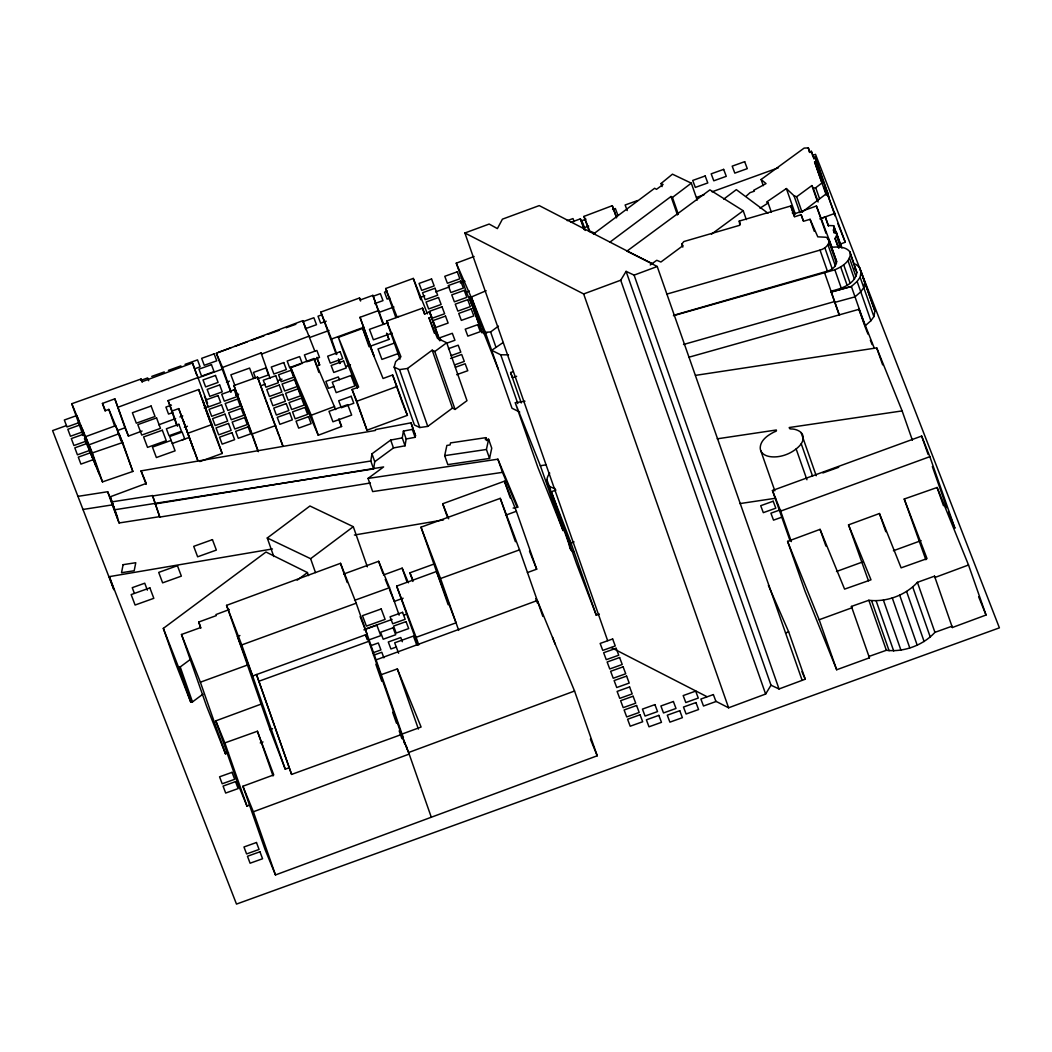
<?xml version="1.0" encoding="UTF-8"?>
<svg xmlns="http://www.w3.org/2000/svg" width="1052" height="1052" viewBox="0 0 1052 1052"><rect width="100%" height="100%" fill="white"/><g stroke="black" fill="none" stroke-linecap="round" stroke-linejoin="round"><path stroke-width="1.5" d="M666.942 294.073L820.034 250.1C824.505 248.903 829.068 245.405 829.239 240.448L826.425 237.279L817.785 236.831L810.079 219.303L803.452 221.275L801.164 214.7L794.51 216.791L790.802 205.968L739.254 221.065L739.858 225.246L683.853 241.552L681.762 244.09L682.814 247.089M674.135 315.179L827.411 271.153C831.882 269.956 836.445 266.472 836.616 261.501L829.239 240.448M113.445 505.946L114.497 509.799L373.578 468.903L370.804 461L371.974 453.82L390.687 440.052L402.272 437.895L403.416 431.083L412.331 429.413L412.752 427.783L410.99 422.825L375.525 429.584L375.38 430.452L141.047 470.888L146.136 484.354M373.578 468.903L374.749 461.71L371.974 453.82M374.749 461.71L393.461 447.942L405.033 445.798L406.177 438.986L403.416 431.083M839.049 314.574L831.146 292.009L851.384 286.486L857.117 281.423L860.141 277.268L861.141 271.679L859.366 267.247L855.565 264.091M793.445 214.24L816.431 206.008L831.948 247.233C838.22 246.799 845.584 246.418 849.937 251.849L856.867 272.56C854.934 284.487 841.1 288.721 831.027 291.154L831.146 292.009L851.384 286.486L865.152 325.818L870.885 320.755L873.91 316.599L874.909 311.011L861.141 271.679M370.409 482.986L159.812 517.084L152.527 495.571L111.736 501.896L110.315 496.768L146.281 483.407L141.047 470.888M159.812 517.084L152.527 495.571M485.827 437.658L485.393 439.71L488.615 439.249L491.744 448.191L489.548 458.435L447.823 464.616L444.68 455.661L446.876 445.43L450.072 444.957L450.519 442.905L485.827 437.658L486.866 440.643M838.26 247.628L835.051 238.488L837.103 234.346L836.353 232.36L833.894 232.571L833.697 225.707L828.305 225.522L825.294 216.936L820.77 218.592M489.548 458.435L486.418 449.48L488.615 439.249M406.177 438.986L415.106 437.303L415.514 435.673L410.99 422.825M673.412 315.705L834.854 269.799C841.626 266.827 849.503 262.264 850.424 254.137L849.937 251.849M431.662 316.915L429.006 317.901L437.5 338.389L446.705 342.755L466.983 400.68L455.069 409.438L452.465 408.084L427.769 426.389L419.801 427.533L414.422 425.008L394.145 367.095L395.644 361.664L400.943 356.773L386.649 321.084L422.536 308.157L424.64 314.035L429.505 311.786L439.657 339.783M657.224 266.511L539.242 205.6L502.422 219.158L497.386 228.6L489.167 224.05L464.879 232.992L583.663 293.955L620.706 280.213L626.098 271.377L634.106 275.124L657.224 266.511L802.15 680.355L779.032 688.968L771.011 685.207L626.098 271.377M715.544 701.105L728.589 707.799L765.632 694.044L771.011 685.207M746.407 195.948L750.089 192.621L754.389 191.188L753.653 190.346L766.04 183.6L761.109 179.498L804.136 148.095L808.344 147.911L809.974 152.553M904.233 499.016L927.022 558.625L901.117 567.856L879.433 513.521L848.53 524.869L870.99 579.81L844.585 589.12L820.073 529.353L787.593 541.385L805.109 591.408L836.682 669.756L869.439 657.816L851.423 606.425L868.847 600.271C886.323 602.375 905.562 595.314 917.41 582.321L934.531 576.167L952.362 627.518L986.04 615.025L968.524 565.003L937.108 487.497L904.233 499.016L925.839 559.73M869.439 657.816L868.939 656.448L886.363 650.281C903.839 652.385 923.077 645.336 934.926 632.344L952.047 626.19L952.362 627.518M771.379 212.307L768.131 203.023L766.579 202.063L786.37 188.558L793.984 195.711L796.653 196.763L811.868 185.573L813.235 188.058L815.721 187.756L821.98 182.956L814.603 161.876L816.247 161.219L815.155 156.958L813.722 157.603L811.329 151.291L809.33 152.053L808.344 147.911M802.255 212.017L827.122 193.147L845.269 242.236L840.693 243.919M609.989 242.091L671.005 196.514L672.438 197.434L691.309 183.166L697.213 200.064M273.757 556.508L267.274 537.993L309.945 505.999L353.301 526.697L367.345 566.818M723.75 199.091L736.334 189.649L767.934 213.201M267.274 537.993L310.616 558.691L353.301 526.697M593.433 234.017L654.633 188.269L656.501 189.321L663.102 184.481L661.011 183.535L672.452 174.172L691.309 183.166M486.129 290.72L471.322 297.019L485.327 332.314L490.613 331.959L498.438 326.12M202.918 694.162L192.477 701.908L190.609 701.776L175.579 663.352L163.323 628.386L265.985 552.024L307.434 572.564L308.499 575.602M394.145 367.095L399.523 369.607L407.479 368.476L432.188 350.171L434.792 351.526L455.069 409.438M163.323 628.386L178.367 666.81L180.221 666.942L190.675 659.196M297.19 580.165L307.434 572.564M516.953 506.893L502.501 472.348L372.658 491.586L368.042 478.423L383.612 466.93L155.196 503.921M711.481 234.188L743.225 210.755L746.328 219.605M434.792 351.526L446.705 342.755M650.267 264.972L656.764 260.291L660.893 262.027L682.985 245.642L681.762 244.09M760.004 208.165L768.131 203.023M826.175 193.2L827.622 192.555L815.155 156.958M498.24 369.173L484.222 333.878L487.194 332.616M599.311 614.026L596.313 615.302L571.052 543.161L574.05 541.898M474.084 256.504L456.266 263.171L470.888 296.559L469.31 297.203L482.013 332.682L485.038 331.419M367.174 639.511L365.544 634.869L367.095 634.251L360.1 616.538M589.291 231.65L583.965 216.41L612.277 205.679L616.538 217.212M230.835 392.159L216.344 353.288L302.818 320.663L314.85 351.21M216.344 353.288L222.551 367.45L261.08 352.92L261.58 354.051L309.512 335.969M226.482 382.244L229.389 381.153M235.687 395.289L238.686 394.158M260.909 385.768L265.328 384.098M277.583 380.798L281.975 379.141M316.626 366.07L319.65 364.926L316.994 357.299M456.266 263.171L466.404 292.127L469.376 291.023M338.889 418.814L341.584 426.507L318.256 435.252L297.677 387.281L290.668 367.266L313.996 358.535L335.667 409.583M290.668 367.266L311.247 415.238L334.589 406.493M229.323 609.542L215.923 614.565L216.344 615.591L198.749 622.021L200.551 627.597L181.483 634.487L206.547 706.089L225.444 753.811L228.508 752.693M785.555 632.975L788.645 631.805L805.24 679.197L802.15 680.355M83.161 435.659L71.786 403.731L141.06 379.009L142.178 381.679L192.49 362.993L207.573 403.258M105.108 411.043L102.439 403.429L114.826 398.826L128.449 436.093L142.086 431.031M88.894 449.349L102.504 481.882L132.841 471.454L122.703 442.498L108.843 409.399L105.463 410.648L102.439 403.429M118.297 407.137L198.499 377.352M117.666 430.492L124.964 427.783L128.449 436.093M158.799 424.811L175.645 418.565M179.918 416.973L182.759 415.921M204.167 407.966L208.651 406.309M380.061 675.095L397.34 668.927L421.089 727.037L401.417 734.283L408.623 752.509L574.55 691.019L597.234 755.783L275.479 874.948L265.025 849.437L242.907 786.252L273.744 774.89L257.411 731.245L224.839 742.909L215.831 720.844L261.711 703.893M242.907 786.252L253.361 811.763L409.189 754.087L401.443 734.52L291.601 774.417L256.517 674.569L291.601 774.417M968.524 565.003L934.847 577.509L934.531 576.167M571.144 222.274L580.375 218.855L585.188 230.467M289.142 767.763L285.25 769.183L270.075 729.628L226.561 605.36L340.493 563.32L356.207 603.19L403.416 737.991M239.895 635.526L237.436 636.434L252.611 675.989L367.095 634.251M375.906 659.946L537.322 600.508L574.55 691.019M270.075 729.628L272.534 728.72M338.389 337.363L362.651 328.434L383.06 378.496L392.62 374.972L407.413 415.33L367.003 430.202L352.065 389.477L358.653 387.057L338.389 337.363L348.528 366.32L357.43 388.149M819.85 218.882L835.13 213.28M352.065 389.477L356.865 401.246L397.275 386.373M396.657 586.109L436.514 571.486L456.042 622.823L416.119 637.328L396.657 586.109L417.815 645.007M398.879 316.35L395.815 317.48L385.663 288.524L413.278 278.425L427.467 313.864M447.508 517.479L442.695 503.75L504.421 481.211L516.387 511.272L536.678 569.185L527.42 572.564M596.313 615.302L576.588 563.885L551.327 491.744L555.956 490.061M505.591 515.217L516.387 511.272M226.561 605.36L241.736 644.929L356.207 603.19M181.483 634.487L200.367 682.196L247.891 664.877M790.065 540.794L772.457 490.508L921.657 436.067L929.85 456.673L954.927 528.275L948.496 512.087M772.457 490.508L780.65 511.114L929.85 456.673M836.498 571.499L862.64 561.952M893.411 550.735L921.092 540.623M787.593 541.385L819.166 619.746L851.923 607.793L851.423 606.425M336.298 354.511L320.847 312.063L359.508 297.992L360.284 299.938L372.868 295.362L383.625 324.187M360.021 317.31L374.065 356.194L360.021 317.31L378.825 310.471M320.847 312.063L331.472 339.046L363.926 327.238M370.159 346.266L388.964 339.428L386.834 333.326M346.042 366.385L350.474 364.781M448.165 604.742L420.997 527.183L500.252 498.359L519.543 549.854L542.845 616.406M343.623 574.063L378.654 561.295L389.516 587.7L399.129 615.131M383.441 574.984L402.166 568.159L408.413 582.782M412.936 581.454L409.912 572.814L434.45 563.885M420.997 527.183L440.538 578.521L519.543 549.854M258.963 681.223L368.805 641.325L402.522 737.61M66.5 425.56L52.6 430.597L113.932 589.804L109.316 576.641L272.442 548.947M197.776 378.023L222.485 369.081M310.511 337.205L329.039 330.499M380.009 312.05L393.908 307.013M420.156 297.506L424.784 295.822M435.607 291.917L449.506 286.88M460.316 282.962L464.945 281.292M696.595 197.408L704.314 194.607M712.046 191.819L778.454 167.768M812.42 155.472L815.51 154.355L999.4 627.847L236.49 904.089L109.316 576.641M176.631 424.995L168.083 400.602L198.71 389.529L212.451 427.651L210.9 423.798M168.083 400.602L172.107 410.99L178.722 408.61L197.829 460.566L178.722 408.61M208.52 417.052L202.839 400.207M184.35 427.349L187.414 426.244M188.216 433.135L212.031 424.508L222.169 453.478L199.841 461.552M182.246 439.946L188.86 437.566M354.55 600.35L389.516 587.7M403.126 598.207L394.316 601.389L389.49 589.659M364.689 629.32L392.067 619.404M404.073 615.065L407.006 614M567.238 220.644L572.998 218.579L574.116 221.564M612.58 209.506L615.354 208.506L617.971 215.463M637.604 200.524L625.125 204.995L627.216 210.571M586.017 219.184L581.848 220.67L584.465 227.626L588.633 226.141M373.434 296.151L380.377 293.666L382.994 300.635L374.67 303.607M387.294 291.128L384.519 292.127L387.136 299.084L389.911 298.084M286.157 327.737L295.862 324.266M302.779 321.728L313.877 317.743L316.494 324.713L305.396 328.684M322.175 314.706L318.02 316.205L320.636 323.161L326.186 321.176M234.898 346.292L247.378 341.821M251.52 340.283L264.013 335.812M268.142 334.26L279.24 330.289M168.399 370.37L180.891 365.899M185.034 364.36L197.513 359.889L200.13 366.846L194.581 368.831M218.277 352.315L230.756 347.844M140.705 380.43L147.635 377.944L148.687 380.732M151.777 376.392L164.27 371.921M388.188 322.648L369.462 329.355L373.381 339.796L392.107 333.089M171.463 405.112L165.914 407.111L168.53 414.067L172.699 412.581M257.701 450.322L233.925 385.558L257.543 377.089L282.975 446.153M257.464 378.878L268.549 374.906L265.932 367.937L253.453 372.421L255.544 377.984M300.885 364.045L289.787 368.029L287.17 361.06L299.649 356.589L302.266 363.545M308.407 361.401L319.506 357.43L316.889 350.461L304.409 354.945L307.026 361.901M395.289 342.768L378.01 348.962L381.929 359.403L399.221 353.209M171.187 440.393L152.461 447.1L156.38 457.541L175.105 450.835L169.661 436.541L182.154 432.07L184.771 439.026L172.278 443.497M446.613 343.241L454.937 340.256L452.321 333.3L439.841 337.771L440.88 340.546M334.036 386.373L328.487 388.359L325.87 381.403L338.349 376.932L339.401 379.706M448.481 348.672L458.199 345.188L460.815 352.157L451.098 355.629M450.585 358.443L461.683 354.471L464.3 361.428L454.582 364.912M233.925 385.558L252.125 433.976L275.755 425.521M455.463 367.227L465.168 363.755L467.785 370.712L456.686 374.683M521.266 402.955L510.615 372.539L513.363 371.553M363.9 629.846L376.853 625.204L380.785 635.645L369.265 639.774M822.861 472.953L838.707 467.272M371.369 645.455L378.312 642.969L380.929 649.939L372.605 652.911M396.459 646.98L390.91 648.966L388.293 641.996L400.773 637.525L402.337 641.707M373.473 655.238L381.797 652.253L383.888 657.829M780.61 509.72L770.906 513.192L773.522 520.148L781.846 517.176M260.252 742.936L263.026 741.949M215.831 720.844L237.949 784.016L246.97 806.095L249.929 805.03M71.786 403.731L92.366 452.925L122.703 442.498M516.663 376.287L512.442 377.747L510.615 372.539M683.498 344.504L834.657 301.529L834.788 302.384L855.013 296.861L860.746 291.798L863.771 287.643L864.77 282.054L862.995 277.61M688.771 357.259L858.945 309.327L874.37 348.357M354.406 535.021L443.497 519.898M513.139 508.077L518.005 507.248L497.885 459.185L368.042 478.423M152.435 496.018L370.804 461M78.124 496.334L107.672 491.731L113.09 504.658L110.315 496.768M82.74 509.497L112.288 504.894L119.113 522.962L159.904 516.624M564.937 530.195L563.03 530.497L537.901 467.456L515.217 402.692L540.36 465.734L546.067 464.839M515.519 402.653L524.961 401.22M695.517 375.367L876.711 347.896L902.129 410.911L912.386 440.209M717.214 438.829L776.323 429.992L776.429 430.86A2.13 1.197 -19.3 0 1 774.719 431.728L773.01 432.596A29.548 16.569 -19.3 0 0 767.053 436.356A21.974 12.322 -19.3 0 0 762.542 441.025A23.591 13.229 -19.3 0 0 760.386 446.311A24.17 13.545 -19.3 0 0 760.78 450.729L774.824 490.824M739.898 503.592L775.666 498.24M444.68 455.661L486.418 449.48M902.129 410.911L789.197 427.533L789.684 428.664A4.787 2.683 -19.3 0 0 792.024 428.966A24.498 13.729 -19.3 0 1 794.365 429.269A23.302 13.071 -19.3 0 1 801.085 432.569A22.579 12.65 -19.3 0 1 803.189 437.724A21.868 12.256 -19.3 0 1 801.229 443.76A23.433 13.137 -19.3 0 1 796.14 448.928A24.17 13.558 -19.3 0 1 788.842 453.465A21.592 12.111 -19.3 0 1 780.847 456.173A21.75 12.203 -19.3 0 1 772.996 456.897A22.197 12.44 -19.3 0 1 765.882 455.477A22.289 12.492 -19.3 0 1 760.78 450.729M503.158 342.505L491.718 350.329L500.726 354.8L508.524 354.84M594.932 233.215L589.725 230.993L583.965 216.41M652.516 263.723L626.953 251.112L709.916 189.873L743.225 210.755M792.261 212.872L794.983 214.214M519.727 412.068L511.995 408.242L485.327 332.314M611.251 647.572L706.852 696.634M854.448 268.47L856.381 270.285M836.616 261.501L828.279 238.607M365.544 634.869L368.805 641.325M466.404 292.127L481.027 325.515L474.097 305.698M317.217 359.363L319.65 364.926M768.394 585.359L788.645 631.805M801.966 671.702L805.24 679.197M339.428 421.457L341.584 426.507M409.912 572.814L412.989 580.152M204.443 396.249L206.245 400.562M132.841 471.454L119.021 433.7L88.986 444.838L99.125 473.794M84.41 438.618L88.355 448.06M590.409 739.188L597.234 755.783M385.256 579.389L388.28 586.714M868.465 580.822L848.53 524.869M403.337 405.349L407.413 415.33M978.649 596.786L986.04 615.025M385.663 288.524L397.104 317.073M874.909 311.011L859.366 267.247M837.839 223.55L845.269 242.236M835.051 238.488L838.931 248.193M529.498 551.156L536.678 569.185M442.695 503.75L448.678 518.781M864.994 326.593L867.966 334.102M870.333 340.112L872.108 344.609M386.584 333.379L388.964 339.428M338.665 360.507L339.849 363.505M469.31 297.203L482.013 332.682M202.641 400.286L212.031 424.508M208.848 418.486L210.387 422.47M212.793 429.242L214.398 433.398M214.937 434.792L222.169 453.478M551.327 491.744L571.052 543.161M828.24 239.396L831.119 247.023M552.537 637.21L555.154 644.166M416.776 645.034L413.41 636.079L394.684 642.798L398.616 653.239M265.788 400.536L267.3 404.547M267.8 405.888L276.676 429.505M277.228 430.978L278.885 435.37M279.438 436.843L283.014 446.364M253.532 378.523L249.6 368.082L230.875 374.788L234.806 385.229M147.359 590.159L144.742 583.202L132.25 587.673L134.34 593.249M535.731 598.627L537.44 603.164M413.752 430.728L415.514 435.673M921.657 436.067L928.061 454.346M932.335 466.536L946.734 507.669M937.108 487.497L943.473 505.683M860.141 277.268L873.91 316.599M850.424 254.137L856.867 272.56M816.247 161.219L828.713 196.803L827.622 192.555M827.122 193.147L835.13 216.015M849.424 257.871L855.881 276.295M857.117 281.423L870.885 320.755M811.329 151.291L814.038 159.036M824.018 187.006L825.636 191.648M814.603 161.876L826.32 195.343M848.03 260.791L854.474 279.227M836.353 232.36L841.902 248.062M876.711 347.896L882.654 364.86M833.697 225.707L841.179 247.036L834.157 227.245M836.629 236.516L840.377 247.194M833.21 229.862L834.275 232.9M843.678 264.775L850.134 283.212M858.945 309.327L864.494 325.16M815.721 187.756L819.521 198.591M825.294 216.936L828.489 226.088M813.235 188.058L818.114 201.984M840.693 266.958L847.149 285.381M811.868 185.573L817.286 201.05M816.431 206.008L825.991 233.294M829.094 242.078L836.471 263.131M827.95 244.721L835.314 265.775M834.854 269.799L841.298 288.235M824.913 248.009L832.29 269.075M810.079 219.303L814.287 231.335M820.034 250.1L827.411 271.153M824.571 272.731L839.457 315.245M796.653 196.763L802.071 212.241M801.164 214.7L803.268 220.71M793.984 195.711L799.941 212.741M786.37 188.558L795.049 213.319M790.802 205.968L794.484 216.502M917.41 582.321L934.926 632.344M912.847 587.332L930.362 637.341M879.433 513.521L885.81 531.707M906.6 591.5L924.116 641.51M761.109 179.498L763.279 185.678M899.618 594.972L917.134 644.994M892.241 597.825L909.756 647.848M883.378 600.074L900.906 650.097M876.184 600.955L893.7 650.978M739.254 221.065L740.319 224.076M871.582 600.718L889.098 650.741M868.847 600.271L886.363 650.281M801.085 432.569L816.207 475.741M801.229 443.76L812.565 476.148M796.14 448.928L806.937 479.765M820.073 529.353L825.912 546.027M672.438 197.434L678.356 214.332M671.005 196.514L677.462 214.937M819.166 619.746L836.682 669.756M780.65 511.114L791.328 541.596M661.011 183.535L662.089 186.599M612.277 205.679L616.551 217.882M634.106 275.124L779.032 688.968M620.706 280.213L765.632 694.044M580.375 218.855L584.11 229.533M583.663 293.955L728.589 707.799M464.879 232.992L607.635 640.629M549.736 473.098A23.183 12.992 -19.3 0 0 549.065 474.097A24.998 14.018 -19.3 0 0 546.909 479.633L550.683 490.416M552.3 495.045L569.579 544.384A21.632 12.124 -19.3 0 0 571.026 549.972A21.947 12.308 -19.3 0 0 573.905 551.998M546.909 479.633A21.632 12.124 -19.3 0 0 548.342 485.209L571.026 549.972M540.36 465.734L563.03 530.497M500.726 354.8L517.808 403.56M490.613 331.959L495.992 347.318M471.322 297.019L484.222 333.878M470.888 296.559L473.019 302.647M497.885 459.185L502.501 472.348M504.421 481.211L510.299 497.977M500.252 498.359L515.427 541.701M429.505 311.786L439.644 340.743M429.006 317.901L434.344 333.142M413.278 278.425L420.747 299.754M422.536 308.157L424.666 314.246M432.188 350.171L452.465 408.084M407.479 368.476L427.769 426.389M386.649 321.084L399.984 359.179M399.523 369.607L419.801 427.533M372.868 295.362L383.007 324.318M412.331 429.413L415.106 437.303M392.62 374.972L402.758 403.929M359.508 297.992L360.573 301.043M402.272 437.895L405.033 445.798M362.651 328.434L369.055 346.726M440.538 578.521L458.698 630.372M390.687 440.052L393.461 447.942M356.865 401.246L367.003 430.202M331.472 339.046L336.811 354.287M338.415 358.85L340.02 363.427M402.166 568.159L406.979 581.901M416.119 637.328L418.762 644.889M302.818 320.663L306.014 329.802M313.996 358.535L318.848 372.382M378.654 561.295L382.915 573.458M311.247 415.238L318.256 435.252M397.34 668.927L418.394 729.062M408.623 752.509L431.307 817.272M406.125 745.723L407.216 748.827M403.587 740.49L404.678 743.764M340.493 563.32L347.226 582.545M375.853 664.285L381.81 681.315M392.659 712.283L396.446 723.118M399.168 730.864L401.877 738.596M261.08 352.92L270.114 378.444M257.543 377.089L265.288 399.208M310.616 558.691L315.482 572.577M252.125 433.976L258.332 451.663M222.551 367.45L231.085 391.844M192.49 362.993L196.763 375.183M198.71 389.529L208.309 416.96M183.561 421.129L193.713 450.085M172.107 410.99L177.446 426.231M241.736 644.929L285.25 769.183M141.06 379.009L142.125 382.06M257.411 731.245L273.06 775.942M198.749 622.021L200.879 628.11M114.826 398.826L124.964 427.783M253.361 811.763L275.479 874.948M121.006 440.933L115.667 425.692L85.567 436.659L95.706 465.615M108.843 409.399L114.721 426.165M224.839 742.909L246.97 806.095M200.367 682.196L225.444 753.811M180.221 666.942L192.477 701.908M179.103 667.178L191.346 702.144M178.367 666.81L190.609 701.776M113.603 506.13L117.692 517.821M111.736 501.896L119.113 522.962M107.672 491.731L112.288 504.894M92.366 452.925L102.504 481.882M82.148 428.506L92.287 457.462M555.062 488.536A23.197 13.005 -19.3 0 1 554.167 488.299A21.947 12.308 -19.3 0 1 548.342 485.209M569.579 544.384A24.998 14.018 -19.3 0 1 570.434 541.307M123.123 564.674L121.519 572.709L134.183 570.749L135.774 562.715L123.123 564.674M705.182 175.973L692.703 180.444L695.319 187.414L707.799 182.943L705.182 175.973M723.658 169.372L711.178 173.843L713.795 180.799L726.274 176.328L723.658 169.372M744.671 161.679L732.192 166.15L734.809 173.12L747.288 168.636L744.671 161.679M214.135 353.867L201.655 358.337L204.272 365.294L216.751 360.823L214.135 353.867M431.557 278.964L419.064 283.435L421.681 290.405L434.174 285.934L431.557 278.964M457.252 271.837L444.772 276.308L447.389 283.264L459.869 278.793L457.252 271.837M211.452 364.689L198.96 369.16L201.576 376.116L214.056 371.645L211.452 364.689M76.822 415.54L64.343 420.011L66.96 426.967L79.439 422.496L76.822 415.54M435.041 288.248L422.562 292.719L425.179 299.688L437.658 295.217L435.041 288.248M460.75 281.108L448.257 285.579L450.874 292.548L463.367 288.077L460.75 281.108M215.489 375.459L203.01 379.93L205.627 386.899L218.106 382.415L215.489 375.459M80.307 424.824L67.828 429.295L70.445 436.251L82.924 431.78L80.307 424.824M438.526 297.532L426.047 302.003L428.664 308.959L441.143 304.488L438.526 297.532M464.234 290.391L451.755 294.862L454.372 301.832L466.851 297.361L464.234 290.391M151.12 406.033L132.394 412.739L136.326 423.18L155.052 416.474L151.12 406.033M219.658 384.927L207.165 389.398L209.782 396.354L222.274 391.883L219.658 384.927M83.805 434.108L71.312 438.579L73.929 445.535L86.422 441.064L83.805 434.108M283.764 362.572L271.284 367.043L273.901 374.012L286.381 369.541L283.764 362.572M442.024 306.816L429.532 311.287L432.148 318.243L444.641 313.772L442.024 306.816M467.719 299.675L455.24 304.146L457.857 311.103L470.336 306.632L467.719 299.675M218.066 395.578L205.574 400.062L208.191 407.019L220.683 402.548L218.066 395.578M234.188 389.753L221.709 394.224L224.313 401.18L236.805 396.709L234.188 389.753M340.138 351.736L327.659 356.207L330.275 363.164L342.755 358.693L340.138 351.736M156.551 417.92L137.825 424.627L141.744 435.068L160.469 428.361L156.551 417.92M87.29 443.379L74.81 447.85L77.427 454.819L89.907 450.348L87.29 443.379M275.769 375.761L263.276 380.232L265.893 387.202L278.385 382.731L275.769 375.761M291.075 370.278L278.583 374.749L281.2 381.718L293.692 377.247L291.075 370.278M445.509 316.1L433.029 320.571L435.646 327.527L448.126 323.056L445.509 316.1M471.217 308.959L458.725 313.43L461.341 320.387L473.834 315.916L471.217 308.959M221.551 404.862L209.072 409.333L211.689 416.303L224.168 411.832L221.551 404.862M237.673 399.037L225.194 403.508L227.811 410.464L240.29 405.993L237.673 399.037M343.636 361.007L331.143 365.491L333.76 372.447L346.253 367.976L343.636 361.007M90.774 452.662L78.295 457.133L80.912 464.103L93.391 459.619L90.774 452.662M279.253 385.045L266.774 389.516L269.391 396.472L281.87 392.002L279.253 385.045M294.56 379.562L282.081 384.033L284.697 391.002L297.177 386.518L294.56 379.562M162.324 430.229L143.598 436.935L147.53 447.376L166.255 440.67L162.324 430.229M178.866 424.298L166.387 428.769L169.004 435.725L181.483 431.254L178.866 424.298M241.158 408.308L228.678 412.792L231.295 419.748L243.775 415.277L241.158 408.308M225.036 414.146L212.557 418.617L215.173 425.573L227.653 421.102L225.036 414.146M282.738 394.329L270.259 398.8L272.876 405.756L285.355 401.285L282.738 394.329M298.045 388.845L285.565 393.317L288.182 400.273L300.662 395.802L298.045 388.845M477.713 324.687L465.234 329.158L467.851 336.127L480.33 331.656L477.713 324.687M350.987 375.485L332.261 382.192L336.193 392.633L354.918 385.926L350.987 375.485M228.534 423.43L216.041 427.901L218.658 434.857L231.151 430.386L228.534 423.43M244.656 417.591L232.163 422.062L234.78 429.032L247.273 424.561L244.656 417.591M286.236 403.613L273.744 408.084L276.36 415.04L288.853 410.569L286.236 403.613M301.543 398.129L289.05 402.6L291.667 409.557L304.146 405.086L301.543 398.129M232.019 432.714L219.539 437.185L222.156 444.141L234.635 439.67L232.019 432.714M248.14 426.875L235.661 431.346L238.278 438.303L250.757 433.832L248.14 426.875M289.721 412.884L277.241 417.355L279.858 424.324L292.338 419.853L289.721 412.884M305.027 407.4L292.535 411.884L295.152 418.841L307.644 414.37L305.027 407.4M351.171 396.302L338.691 400.773L341.308 407.742L353.788 403.271L351.171 396.302M308.512 416.684L296.033 421.155L298.65 428.125L311.129 423.654L308.512 416.684M347.725 404.639L329 411.345L332.932 421.786L351.657 415.08L347.725 404.639M212.438 539.637L193.713 546.356L197.631 556.797L216.357 550.078L212.438 539.637M177.433 565.687L158.707 572.406L162.626 582.847L181.352 576.128L177.433 565.687M149.884 587.884L131.158 594.59L135.09 605.032L153.816 598.325L149.884 587.884M381.205 608.95L362.48 615.67L366.398 626.111L385.124 619.391L381.205 608.95M402.561 612.33L390.082 616.801L392.698 623.77L405.178 619.299L402.561 612.33M406.059 621.614L393.566 626.085L396.183 633.054L408.676 628.57L406.059 621.614M393.08 627.807L380.587 632.278L383.204 639.235L395.697 634.764L393.08 627.807M773.194 501.225L760.701 505.696L763.318 512.653L775.811 508.182L773.194 501.225M232.058 772.339L219.566 776.81L222.182 783.779L234.675 779.308L232.058 772.339M612.645 638.972L600.153 643.443L602.77 650.412L615.262 645.941L612.645 638.972M235.543 781.623L223.063 786.094L225.68 793.05L238.16 788.579L235.543 781.623M616.13 648.256L603.651 652.727L606.268 659.683L618.747 655.212L616.13 648.256M619.615 657.539L607.135 662.01L609.752 668.967L622.232 664.496L619.615 657.539M623.113 666.823L610.62 671.294L613.237 678.251L625.73 673.78L623.113 666.823M626.597 676.094L614.118 680.565L616.735 687.535L629.214 683.064L626.597 676.094M629.596 686.943L617.116 691.414L619.733 698.37L632.213 693.899L629.596 686.943M633.094 696.227L620.601 700.698L623.218 707.654L635.71 703.183L633.094 696.227M636.578 705.497L624.099 709.982L626.716 716.938L639.195 712.467L636.578 705.497M256.464 842.507L243.972 846.978L246.589 853.935L259.081 849.464L256.464 842.507M654.923 704.616L642.443 709.101L645.06 716.057L657.539 711.586L654.923 704.616M695.661 691.111L683.182 695.582L685.799 702.539L698.278 698.068L695.661 691.111M673.385 701.513L660.893 705.984L663.51 712.94L676.002 708.469L673.385 701.513M640.063 714.781L627.584 719.252L630.201 726.222L642.68 721.751L640.063 714.781M259.949 851.791L247.47 856.262L250.087 863.219L262.566 858.748L259.949 851.791M713.361 694.583L700.882 699.054L703.499 706.01L715.978 701.539L713.361 694.583M658.854 715.36L646.375 719.831L648.992 726.801L661.471 722.329L658.854 715.36M695.964 702.565L683.484 707.049L686.101 714.006L698.581 709.535L695.964 702.565M679.763 710.718L667.284 715.189L669.9 722.145L682.38 717.674L679.763 710.718"/></g></svg>
